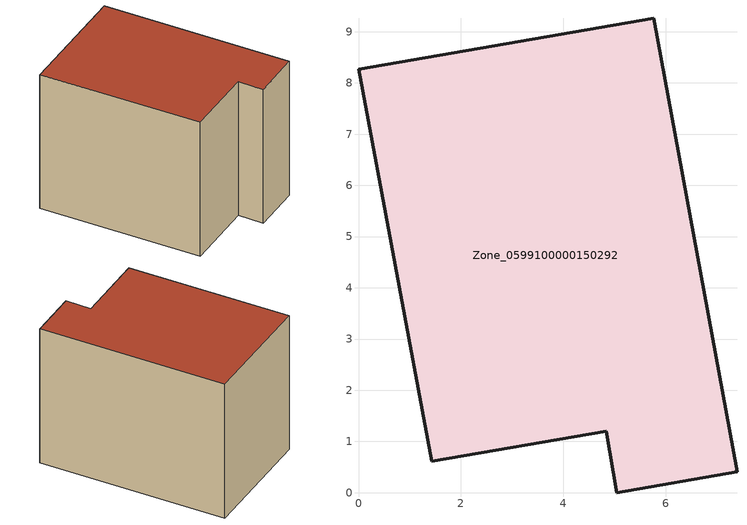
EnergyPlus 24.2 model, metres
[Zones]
Zone_0599100000150292
 floor ground (C_G): 4.84,1.2 1.43,0.61 0,8.27 5.76,9.26 7.39,0.41 5.04,0 z0
 wall outside (C_F): 5.76,9.26 0,8.27 1.43,0.61 4.84,1.2 5.04,0 7.39,0.41 5.76,9.26 z0:7.04
 roof outside (C_R): 5.04,0 7.39,0.41 5.76,9.26 0,8.27 1.43,0.61 4.84,1.2 z7.04
[BUILDING]
Pand.0599100000150292: North Axis=0; Terrain=City; Loads Convergence Tolerance Value=0.04; Temperature Convergence Tolerance Value=0.4; Solar Distribution=FullExterior; Maximum Number of Warmup Days=25; Minimum Number of Warmup Days=1
[Site:Location]
Rotterdam.The.Hague.AP_ZH_NLD Design_Conditions: Latitude=51.96; Longitude=4.45; Time Zone=1; Elevation=-4.5
[SITE:GROUNDTEMPERATURE:BUILDINGSURFACE]
18, 18, 18, 18, 18, 18, 18, 18, 18, 18, 18, 18
[MATERIAL] Thermal Absorptance=0.9; Solar Absorptance=0.7; Visible Absorptance=0.7
Name | Roughness | Thickness | Conductivity | Density | Specific Heat
G.TI.1946 | MediumSmooth | 0.15 | 1 | 540 | 1210
F.TI.1946 | Rough | 0.3 | 0.857143 | 1920 | 840
R.TI.1946 | MediumRough | 0.2 | 0.1 | 1500 | 1000
[CONSTRUCTION]
C_G: G.TI.1946
C_F: F.TI.1946
C_R: R.TI.1946
[ZONE]
Zone_0599100000150292: Type=1; Multiplier=1; Ceiling Height=Autocalculate; Volume=Autocalculate; Floor Area=autocalculate; Part of Total Floor Area=Yes
[ZONEINFILTRATION:DESIGNFLOWRATE]
Infil_Zone_0599100000150292: Zone or ZoneList or Space or SpaceList=Zone_0599100000150292; Schedule=AlwaysOn; Design Flow Rate Calculation Method=Flow/Area; Flow Rate per Floor Area=0.003; Constant Term Coefficient=1; Temperature Term Coefficient=0; Velocity Term Coefficient=0; Velocity Squared Term Coefficient=0
[HVACTEMPLATE:ZONE:IDEALLOADSAIRSYSTEM]
Zone_0599100000150292: Maximum Heating Supply Air Temperature=50; Minimum Cooling Supply Air Temperature=13; Maximum Heating Supply Air Humidity Ratio=0.0156; Minimum Cooling Supply Air Humidity Ratio=0.0077; Heating Limit=NoLimit; Cooling Limit=NoLimit; Dehumidification Control Type=ConstantSensibleHeatRatio; Cooling Sensible Heat Ratio=0.7; Dehumidification Setpoint=60; Humidification Control Type=None; Humidification Setpoint=30; Outdoor Air Method=None; Outdoor Air Flow Rate per Person=0.00944; Outdoor Air Flow Rate per Zone Floor Area=0; Outdoor Air Flow Rate per Zone=0; Demand Controlled Ventilation Type=None; Outdoor Air Economizer Type=NoEconomizer; Heat Recovery Type=None; Sensible Heat Recovery Effectiveness=0.7; Latent Heat Recovery Effectiveness=0.65
[ZONECONTROL:THERMOSTAT]
ThermostatControl_Zone_0599100000150292: Zone or ZoneList=Zone_0599100000150292; Control Type Schedule=DualSetpointControlType; Control 1=Thermostat_Zone_0599100000150292; Temperature Difference Between Cutout And Setpoint=0
[THERMOSTATSETPOINT:DUALSETPOINT]
Thermostat_Zone_0599100000150292: Heating Setpoint Temperature Schedule=HeatingSetpoint_Zone_0599100000150292; Cooling Setpoint Temperature Schedule=CoolingSetpoint_Zone_0599100000150292
[SCHEDULE:COMPACT]
HeatingSetpoint_Zone_0599100000150292: Through: 12/31, For: AllDays, Until: 24:00, 21
CoolingSetpoint_Zone_0599100000150292: Through: 12/31, For: AllDays, Until: 24:00, 24
DualSetpointControlType: Through: 12/31, For: AllDays, Until: 24:00, 4
AlwaysOn: Through: 12/31, For: AllDays, Until: 24:00, 1
